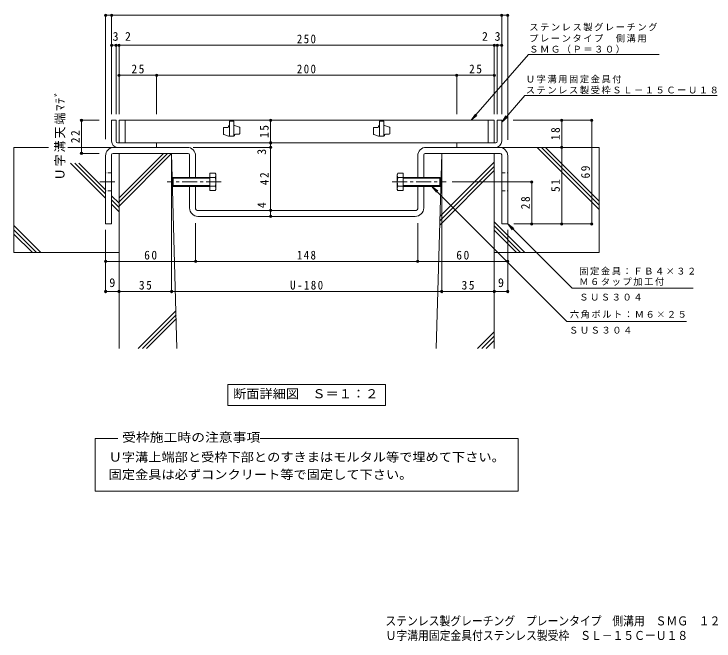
# Model space of a CAD drawing. Units: millimetres at full size. Extents: x -324 to 377, y -387 to 295.
# Drawn here: x -324.4 to 142.1, y -387.3 to 30.3 of the extents above; entities that cross this region are included whole.
import ezdxf
from ezdxf.enums import TextEntityAlignment as Align

# ---------------------------------------------------------------- set-up
doc = ezdxf.new("R2010")
doc.units = ezdxf.units.MM
doc.header["$LTSCALE"] = 2
doc.header["$PDMODE"] = 32
doc.header["$PDSIZE"] = 1.6
doc.linetypes.add('CHAIN1', pattern=[8, 5, -1, 1, -1])
doc.linetypes.add('DASHED1', pattern=[1.8, 1.2, -0.6])
for name, color, linetype, lineweight in [('D-1', 2, 'Continuous', 9), ('D-2', 3, 'Continuous', 9), ('D-4', 7, 'Continuous', 9), ('D-5', 7, 'Continuous', 9), ('D-6', 6, 'Continuous', 9), ('D-8', 3, 'Continuous', 9), ('D-B', 2, 'Continuous', 9)]:
    doc.layers.add(name, color=color, linetype=linetype, lineweight=lineweight)
doc.layers.add('F-0_F-0ﾚｲﾔ', color=2, linetype='Continuous')
doc.styles.add('ＭＳ ゴシック', font='')
doc.styles.get('ＭＳ ゴシック').set_extended_font_data('MS Gothic')

msp = doc.modelspace()

# ---------------------------------------------------------------- linework, layer by layer
at = {"layer": 'D-1'}
for p, q in [((-256.358, -40.546), (-259.358, -40.546)), ((-259.358, -54.546), (-259.358, -40.546)), ((-256.358, -54.546), (-256.358, -40.546)), ((-2.358, -40.546), (0.642, -40.546)), ((-2.358, -54.546), (-2.358, -40.546)), ((0.642, -54.546), (0.642, -40.546)), ((-255.358, -55.546), (-229.358, -55.546)), ((-229.358, -58.546), (-229.358, -55.546)), ((-3.358, -55.546), (-29.358, -55.546)), ((-29.358, -58.546), (-29.358, -55.546)), ((-255.358, -58.546), (-229.358, -58.546)), ((-3.358, -58.546), (-29.358, -58.546))]:
    msp.add_line(p, q, dxfattribs=at)
for centre, radius, start, end in [((-255.358, -54.546), 4, 180, 270), ((-255.358, -54.546), 1, 180, 270), ((-3.358, -54.546), 1, 270, 0), ((-3.358, -54.546), 4, 270, 0)]:
    msp.add_arc(centre, radius, start, end, dxfattribs=at)
at = {"layer": 'D-2'}
for p, q in [((-4.358, -40.546), (-254.358, -40.546)), ((-250.358, -55.546), (-250.358, -40.546)), ((-180.858, -41.046), (-180.858, -51.046)), ((-177.858, -41.046), (-180.858, -41.046)), ((-177.858, -41.046), (-177.858, -51.046)), ((-80.858, -41.046), (-80.858, -51.046)), ((-77.858, -41.046), (-80.858, -41.046)), ((-77.858, -41.046), (-77.858, -51.046)), ((-8.358, -55.546), (-8.358, -40.546)), ((-4.358, -40.546), (-4.358, -55.546)), ((-184.858, -49.444), (-184.858, -45.796)), ((-184.358, -45.296), (-181.858, -45.296)), ((-181.358, -44.796), (-181.358, -44.547)), ((-177.358, -44.046), (-177.858, -44.046)), ((-174.19, -45.178), (-177.358, -44.046)), ((-173.858, -45.649), (-173.858, -49.296)), ((-84.858, -49.444), (-84.858, -45.796)), ((-84.358, -45.296), (-81.858, -45.296)), ((-81.358, -44.796), (-81.358, -44.547)), ((-77.358, -44.046), (-77.858, -44.046)), ((-74.19, -45.178), (-77.358, -44.046)), ((-73.858, -45.649), (-73.858, -49.296)), ((-184.526, -49.915), (-181.358, -51.046)), ((-177.858, -51.046), (-181.358, -51.046)), ((-177.358, -50.546), (-177.358, -50.297)), ((-176.858, -49.796), (-174.358, -49.796)), ((-84.526, -49.915), (-81.358, -51.046)), ((-77.858, -51.046), (-81.358, -51.046)), ((-77.358, -50.546), (-77.358, -50.297)), ((-76.858, -49.796), (-74.358, -49.796))]:
    msp.add_line(p, q, dxfattribs=at)
msp.add_lwpolyline([(-4.358, -55.546), (-254.358, -55.546), (-254.358, -40.546)], dxfattribs=at)
for centre, start, end in [((-184.358, -45.796), 90, 180), ((-181.858, -44.796), 270, 0), ((-180.858, -44.547), 90, 180), ((-174.358, -45.649), 0, 70.34616), ((-84.358, -45.796), 90, 180), ((-81.858, -44.796), 270, 0), ((-80.858, -44.547), 90, 180), ((-74.358, -45.649), 0, 70.34616), ((-184.358, -49.444), 180, 250.34616), ((-177.858, -50.546), 270, 0), ((-176.858, -50.297), 90, 180), ((-174.358, -49.296), 270, 0), ((-84.358, -49.444), 180, 250.34616), ((-77.858, -50.546), 270, 0), ((-76.858, -50.297), 90, 180), ((-74.358, -49.296), 270, 0)]:
    msp.add_arc(centre, 0.5, start, end, dxfattribs=at)
at = {"layer": 'D-4'}
for p, q in [((-263.358, 30.054), (-263.358, -53.129)), ((-259.358, 29.454), (-263.358, 29.454)), ((-259.358, 30.054), (-259.358, -36.546)), ((-259.358, 29.454), (0.642, 29.454)), ((0.642, 30.054), (0.642, -36.546)), ((0.642, 29.454), (4.642, 29.454)), ((4.642, 30.054), (4.642, -53.645)), ((-259.358, 9.454), (-256.358, 9.454)), ((-256.358, 10.054), (-256.358, -36.546)), ((-256.358, 9.454), (-254.358, 9.454)), ((-254.358, 10.054), (-254.358, -36.546)), ((-254.358, 9.454), (-4.358, 9.454)), ((-4.358, 10.054), (-4.358, -36.546)), ((-4.358, 9.454), (-2.358, 9.454)), ((-2.358, 10.054), (-2.358, -36.546)), ((-2.358, 9.454), (0.642, 9.454)), ((-254.358, -10.546), (-229.358, -10.546)), ((-229.358, -9.946), (-229.358, -36.546)), ((-229.358, -10.546), (-29.358, -10.546)), ((-29.358, -9.946), (-29.358, -36.546)), ((-29.358, -10.546), (-4.358, -10.546)), ((-279.958, -40.546), (-267.578, -40.546)), ((-279.358, -40.546), (-279.358, -62.546)), ((-153.407, -55.546), (-153.407, -40.546)), ((61.242, -40.546), (8.35, -40.546)), ((40.642, -40.546), (40.642, -58.546)), ((60.642, -40.546), (60.642, -109.546)), ((-153.407, -55.546), (-153.407, -58.546)), ((-152.807, -58.546), (-204.958, -58.546)), ((-153.407, -100.546), (-153.407, -58.546)), ((40.642, -58.546), (40.642, -109.546)), ((-279.958, -62.546), (-267.578, -62.546)), ((-219.358, -155.146), (-219.358, -66.546)), ((-39.358, -155.146), (-39.358, -66.546)), ((21.242, -81.548), (-32.421, -81.548)), ((20.642, -109.546), (20.642, -81.548)), ((-153.407, -104.546), (-153.407, -100.546)), ((-203.358, -135.146), (-203.358, -109.066)), ((-55.358, -135.146), (-55.358, -109.066)), ((61.242, -109.546), (8.642, -109.546)), ((-263.358, -155.146), (-263.358, -113.546)), ((4.642, -155.146), (4.642, -113.546)), ((-263.358, -134.546), (-203.358, -134.546)), ((-203.358, -134.546), (-55.358, -134.546)), ((-55.358, -134.546), (4.642, -134.546)), ((-263.358, -154.546), (-254.358, -154.546)), ((-254.358, -154.546), (-219.358, -154.546)), ((-219.358, -154.546), (-39.358, -154.546)), ((-39.358, -154.546), (-4.358, -154.546)), ((-4.358, -154.546), (4.642, -154.546))]:
    msp.add_line(p, q, dxfattribs=at)
for p in [(-263.358, 29.454), (-259.358, 29.454), (0.642, 29.454), (4.642, 29.454), (-259.358, 9.454), (-256.358, 9.454), (-254.358, 9.454), (-4.358, 9.454), (-2.358, 9.454), (0.642, 9.454), (-254.358, -10.546), (-229.358, -10.546), (-29.358, -10.546), (-4.358, -10.546), (-279.358, -40.546), (-153.407, -40.546), (40.642, -40.546), (60.642, -40.546), (-153.407, -55.546), (-153.407, -58.546), (40.642, -58.546), (-279.358, -62.546), (20.642, -81.548), (-153.407, -100.546), (-153.407, -104.546), (20.642, -109.546), (40.642, -109.546), (60.642, -109.546), (-263.358, -134.546), (-203.358, -134.546), (-55.358, -134.546), (4.642, -134.546), (-263.358, -154.546), (-254.358, -154.546), (-219.358, -154.546), (-39.358, -154.546), (-4.358, -154.546), (4.642, -154.546)]:
    msp.add_point(p, dxfattribs=at)
at = {"layer": 'D-5'}
for p, q in [((18.504, 3.272), (-19.634, -40.546)), ((18.504, 3.272), (105.596, 3.272)), ((16.056, -24.097), (0.642, -41.806)), ((16.056, -24.097), (144.131, -24.097)), ((-19.634, -40.546), (-16.872, -36.379)), ((-19.634, -40.546), (-15.887, -37.236)), ((0.642, -41.806), (3.404, -37.638)), ((0.642, -41.806), (4.389, -38.495)), ((-45.927, -84.548), (44.072, -174.546)), ((-45.927, -84.548), (-41.96, -87.592)), ((-45.927, -84.548), (-42.883, -88.515)), ((4.642, -109.546), (47.53, -152.435)), ((4.642, -109.546), (8.609, -112.59)), ((4.642, -109.546), (7.686, -113.513)), ((128.303, -152.435), (47.53, -152.435)), ((44.072, -174.546), (123.842, -174.546)), ((-181.958, -216.407), (-76.758, -216.407)), ((-76.758, -216.407), (-76.758, -230.407)), ((-270.285, -287.641), (-270.285, -252.475)), ((-270.285, -252.475), (-255.069, -252.475)), ((-160.355, -252.475), (11.569, -252.475)), ((11.569, -287.641), (11.569, -252.475)), ((11.569, -287.641), (-270.285, -287.641))]:
    msp.add_line(p, q, dxfattribs=at)
msp.add_lwpolyline([(-181.958, -216.407), (-181.958, -230.407), (-76.758, -230.407)], dxfattribs=at)
at = {"layer": 'D-6'}
for p, q in [((-324.358, -58.546), (-324.358, -128.546)), ((-324.358, -58.546), (-301.382, -58.546)), ((-288.481, -58.546), (-256.358, -58.546)), ((65.642, -58.546), (-2.358, -58.546)), ((24.214, -58.546), (65.642, -99.975)), ((27.042, -58.546), (65.642, -97.146)), ((29.871, -58.546), (65.642, -94.318)), ((65.642, -58.546), (65.642, -128.546)), ((-254.358, -62.546), (-219.358, -62.546)), ((-254.358, -62.546), (-254.358, -192.546)), ((-254.358, -94.934), (-221.97, -62.546)), ((-254.358, -92.106), (-224.799, -62.546)), ((-254.358, -97.762), (-219.352, -62.757)), ((-215.747, -192.546), (-219.358, -62.546)), ((-42.969, -192.546), (-39.358, -62.546)), ((-39.358, -62.546), (-4.358, -62.546)), ((-4.358, -62.546), (-4.358, -192.546)), ((-286.712, -69.077), (-263.358, -92.431)), ((-283.884, -69.077), (-263.358, -89.603)), ((-281.055, -69.077), (-263.358, -86.774)), ((-40.525, -104.546), (-4.358, -68.38)), ((-40.686, -110.365), (-4.358, -74.037)), ((-40.605, -107.456), (-4.358, -71.208)), ((-259.358, -90.774), (-254.358, -95.774)), ((-259.358, -93.603), (-254.358, -98.603)), ((-259.358, -96.431), (-254.358, -101.431)), ((-324.358, -110.627), (-306.439, -128.546)), ((-4.358, -108.103), (16.085, -128.546)), ((-4.358, -110.932), (13.257, -128.546)), ((-324.358, -113.456), (-309.267, -128.546)), ((-324.358, -116.284), (-312.096, -128.546)), ((-4.358, -113.76), (10.428, -128.546)), ((-324.358, -128.546), (-254.358, -128.546)), ((65.642, -128.546), (-4.358, -128.546)), ((-241.662, -192.546), (-216.447, -167.332)), ((-238.833, -192.546), (-216.371, -170.084)), ((-236.005, -192.546), (-216.294, -172.836)), ((-15.388, -192.546), (-4.358, -181.517)), ((-12.559, -192.546), (-4.358, -184.345)), ((-9.731, -192.546), (-4.358, -187.174))]:
    msp.add_line(p, q, dxfattribs=at)
at = {"layer": 'D-8'}
for p, q in [((-208.958, -58.546), (-257.758, -58.546)), ((-49.758, -58.546), (-0.958, -58.546)), ((-263.358, -64.146), (-263.358, -109.546)), ((-259.358, -63.546), (-259.358, -109.546)), ((-208.358, -62.546), (-258.358, -62.546)), ((-207.358, -78.546), (-207.358, -63.546)), ((-203.358, -78.546), (-203.358, -64.146)), ((-55.358, -78.546), (-55.358, -64.146)), ((-51.358, -78.546), (-51.358, -63.546)), ((-50.358, -62.546), (-0.358, -62.546)), ((0.642, -63.546), (0.642, -109.546)), ((4.642, -64.146), (4.642, -109.546)), ((-207.358, -98.946), (-207.358, -84.548)), ((-203.358, -99.546), (-203.358, -84.548)), ((-55.358, -99.546), (-55.358, -84.546)), ((-51.358, -98.946), (-51.358, -84.546)), ((-56.358, -100.546), (-202.358, -100.546)), ((-56.958, -104.546), (-201.758, -104.546)), ((-263.358, -109.546), (-259.358, -109.546)), ((4.642, -109.546), (0.642, -109.546))]:
    msp.add_line(p, q, dxfattribs=at)
at = {"layer": 'D-8', "linetype": 'DASHED1'}
for p, q in [((-259.358, -75.546), (-263.358, -75.546)), ((-203.358, -78.546), (-207.358, -78.546)), ((-55.358, -78.546), (-51.358, -78.546)), ((0.642, -75.546), (4.642, -75.546)), ((-259.358, -87.546), (-263.358, -87.546)), ((-203.358, -84.546), (-207.358, -84.546)), ((-55.358, -84.546), (-51.358, -84.546)), ((0.642, -87.546), (4.642, -87.546))]:
    msp.add_line(p, q, dxfattribs=at)
at = {"layer": 'D-8', "linetype": 'CHAIN1'}
msp.add_line((-267.176, -81.546), (-256.674, -81.546), dxfattribs=at)
at = {"layer": 'D-8'}
for centre, radius, start, end in [((-257.758, -64.146), 5.6, 90, 180), ((-208.958, -64.146), 5.6, 0, 90), ((-49.758, -64.146), 5.6, 90, 180), ((-0.958, -64.146), 5.6, 0, 90), ((-258.358, -63.546), 1, 90, 180), ((-208.358, -63.546), 1, 0, 90), ((-50.358, -63.546), 1, 90, 180), ((-0.358, -63.546), 1, 0, 90), ((-201.758, -98.946), 5.6, 180, 270), ((-202.358, -99.546), 1, 180, 270), ((-56.958, -98.946), 5.6, 270, 0), ((-56.358, -99.546), 1, 270, 0)]:
    msp.add_arc(centre, radius, start, end, dxfattribs=at)
at = {"layer": 'D-B'}
for p, q in [((-218.762, -79.089), (-218.221, -78.548)), ((-218.762, -84.006), (-218.762, -79.089)), ((-193.762, -79.089), (-218.762, -79.089)), ((-218.221, -78.548), (-218.221, -84.548)), ((-193.762, -78.548), (-218.221, -78.548)), ((-193.762, -75.774), (-193.762, -87.321)), ((-190.209, -75.774), (-193.762, -75.774)), ((-190.209, -78.661), (-193.762, -78.661)), ((-190.209, -75.774), (-189.762, -76.548)), ((-189.762, -86.548), (-189.762, -76.548)), ((-68.507, -75.774), (-68.954, -76.548)), ((-68.954, -86.548), (-68.954, -76.548)), ((-68.507, -75.774), (-64.954, -75.774)), ((-68.507, -78.661), (-64.954, -78.661)), ((-64.954, -75.774), (-64.954, -87.321)), ((-64.954, -78.548), (-40.495, -78.548)), ((-64.954, -79.089), (-39.954, -79.089)), ((-40.495, -78.548), (-40.495, -84.548)), ((-39.954, -79.089), (-40.495, -78.548)), ((-39.954, -84.006), (-39.954, -79.089)), ((-218.762, -84.006), (-218.221, -84.548)), ((-193.762, -84.006), (-218.762, -84.006)), ((-193.762, -84.548), (-218.221, -84.548)), ((-190.209, -84.435), (-193.762, -84.435)), ((-190.209, -87.321), (-193.762, -87.321)), ((-189.762, -86.548), (-190.209, -87.321)), ((-68.954, -86.548), (-68.507, -87.321)), ((-68.507, -84.435), (-64.954, -84.435)), ((-68.507, -87.321), (-64.954, -87.321)), ((-64.954, -84.006), (-39.954, -84.006)), ((-64.954, -84.548), (-40.495, -84.548)), ((-39.954, -84.006), (-40.495, -84.548))]:
    msp.add_line(p, q, dxfattribs=at)
at = {"layer": 'D-B', "linetype": 'CHAIN1'}
for p, q in [((-186.401, -81.548), (-222.295, -81.548)), ((-72.315, -81.548), (-36.421, -81.548))]:
    msp.add_line(p, q, dxfattribs=at)
at = {"layer": 'D-B'}
for centre, radius, start, end in [((-193.16, -77.478), 3.408, 4.38425, 29.99998), ((-192.609, -77.128), 2.848, 327.42444, 358.1913), ((-199.316, -81.548), 9.553, 342.41203, 17.58795), ((-65.556, -77.478), 3.408, 150.00002, 175.61575), ((-66.107, -77.128), 2.848, 181.8087, 212.57556), ((-59.4, -81.548), 9.553, 162.41205, 197.58797), ((-192.609, -85.968), 2.848, 1.80869, 32.57555), ((-193.16, -85.618), 3.408, 330, 355.61574), ((-65.556, -85.618), 3.408, 184.38426, 210), ((-66.107, -85.968), 2.848, 147.42445, 178.19131)]:
    msp.add_arc(centre, radius, start, end, dxfattribs=at)

# ---------------------------------------------------------------- texts
at = {"layer": 'D-4', "color": 2, "style": 'ＭＳ ゴシック'}
for s, p in [('3', (-258.689, 10.654)), ('2', (-250.422, 10.654)), ('2', (-12.523, 10.654)), ('3', (-4.119, 10.654)), ('9', (-260.858, -153.346)), ('9', (-1.858, -153.346))]:
    msp.add_text(s, height=5.865, dxfattribs=at).set_placement(p, align=Align.BOTTOM_LEFT)
for s, p in [('3', (-154.636, -63.532)), ('4', (-154.607, -99.047))]:
    msp.add_text(s, height=5.865, rotation=90, dxfattribs=at).set_placement(p, align=Align.BOTTOM_LEFT)
at = {"layer": 'D-4', "color": 2, "char_height": 5.865, "attachment_point": 7, "style": 'ＭＳ ゴシック'}
for s, insert in [('\\T1.27;\\W0.9;250', (-135.858, 10.654)), ('\\T1.27;\\W0.95;25', (-246.108, -9.346)), ('\\T1.27;\\W0.9;200', (-135.858, -9.346)), ('\\T1.27;\\W0.95;25', (-21.108, -9.346)), ('\\T1.27;\\W0.95;60', (-237.608, -133.346)), ('\\T1.27;\\W0.9;148', (-135.858, -133.346)), ('\\T1.27;\\W0.95;60', (-29.608, -133.346)), ('\\T1.27;\\W0.95;35', (-241.108, -153.346)), ('\\T1.28;\\W0.9;U-180', (-140.358, -153.346)), ('\\T1.27;\\W0.95;35', (-26.108, -153.346))]:
    msp.add_mtext(s, dxfattribs=dict(at, insert=insert))
at = {"layer": 'D-4', "color": 2, "char_height": 5.865, "attachment_point": 7, "rotation": 90, "style": 'ＭＳ ゴシック'}
for s, insert in [('\\T1.16;Ｕ字溝天端ﾏﾃﾞ', (-290.061, -80.546)), ('\\T1.27;\\W0.95;15', (-154.607, -52.296)), ('\\T1.27;\\W0.95;18', (39.442, -53.796)), ('\\T1.27;\\W0.95;22', (-280.558, -55.796)), ('\\T1.27;\\W0.95;69', (59.442, -79.296)), ('\\T1.27;\\W0.95;42', (-154.607, -83.796)), ('\\T1.27;\\W0.95;51', (39.442, -88.296)), ('\\T1.27;\\W0.95;28', (19.442, -99.797))]:
    msp.add_mtext(s, dxfattribs=dict(at, insert=insert))
at = {"layer": 'D-5', "color": 2, "style": 'ＭＳ ゴシック'}
for s, width, p in [('断面詳細図\u3000Ｓ＝１：２', 1.1, (-178.358, -227.407)), ('受枠施工時の注意事項', 1.15, (-252.291, -256.444)), ('Ｕ字溝上端部と受枠下部とのすきまはモルタル等で埋めて下さい。', 1.1, (-261.291, -269.584)), ('固定金具は必ずコンクリート等で固定して下さい。', 1.1, (-261.291, -281.245))]:
    msp.add_text(s, height=5.865, dxfattribs=dict(at, width=width)).set_placement(p, align=Align.BOTTOM_LEFT)
at = {"layer": 'D-5', "char_height": 4.399, "attachment_point": 7, "style": 'ＭＳ ゴシック'}
for s, insert in [('\\T1.17;ステンレス製グレーチング', (18.986, 18.797)), ('\\T1.17;プレーンタイプ\u3000側溝用', (18.986, 11.304)), ('\\T1.17;ＳＭＧ（Ｐ＝３０）', (18.986, 3.976)), ('\\T1.17;Ｕ字溝用固定金具付', (16.679, -15.888)), ('\\T1.17;ステンレス製受枠ＳＬ－１５ＣーＵ１８', (16.679, -23.145)), ('\\T1.17;固定金具：ＦＢ４×３２', (52.303, -143.768)), ('\\T1.17;Ｍ６タップ加工付', (52.303, -150.768)), ('\\T1.17;ＳＵＳ３０４', (52.303, -160.656)), ('\\T1.17;六角ボルト：Ｍ６×２５', (46.021, -172.546)), ('\\T1.17;ＳＵＳ３０４', (45.499, -182.679))]:
    msp.add_mtext(s, dxfattribs=dict(at, insert=insert))
at = {"layer": 'F-0_F-0ﾚｲﾔ', "style": 'ＭＳ ゴシック', "width": 0.9}
for s, p in [('ステンレス製グレーチング\u3000プレーンタイプ\u3000側溝用\u3000ＳＭＧ\u3000１２５１５（Ｐ＝３０）', (-76.842, -378.728)), ('Ｕ字溝用固定金具付ステンレス製受枠\u3000ＳＬ－１５ＣーＵ１８', (-76.722, -388.42))]:
    msp.add_text(s, height=5.865, dxfattribs=at).set_placement(p, align=Align.BOTTOM_LEFT)

doc.saveas('drawing.dxf')
